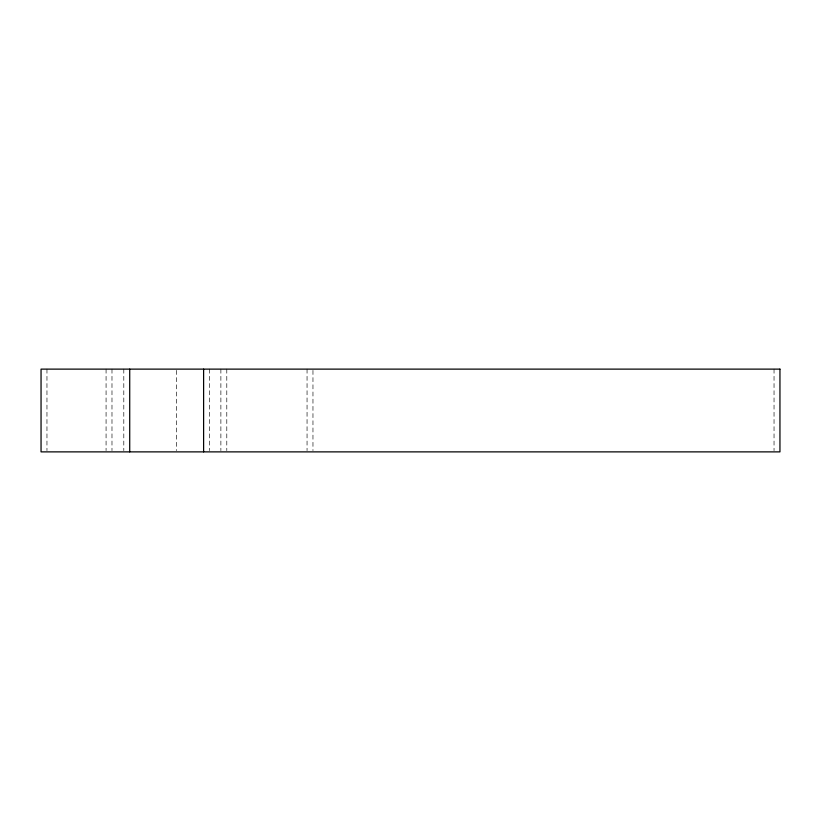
<?xml version="1.0" encoding="UTF-8"?>
<svg xmlns="http://www.w3.org/2000/svg" width="821" height="821" viewBox="0 0 821 821"><rect width="100%" height="100%" fill="white"/><g stroke="black" fill="none" stroke-linecap="round" stroke-linejoin="round"><path stroke-width="0.62" stroke-dasharray="4.11 3.08" d="M774.039 369.122L774.039 450.606M312.965 370.394L312.965 450.606M307.054 369.122L307.054 450.606M226.791 369.122L226.791 450.606M220.88 369.122L220.88 450.606M209.519 369.122L209.519 450.606M176.546 370.394L176.546 450.606M123.807 369.122L123.807 450.606M111.984 369.122L111.984 450.606M106.073 369.122L106.073 450.606M46.961 369.122L46.961 450.606"/><path stroke-width="1.23" d="M203.608 369.122L203.608 451.878M129.718 369.122L129.718 451.878M779.95 369.122L41.05 369.122L41.05 451.878L779.95 451.878L779.95 369.122"/></g></svg>
